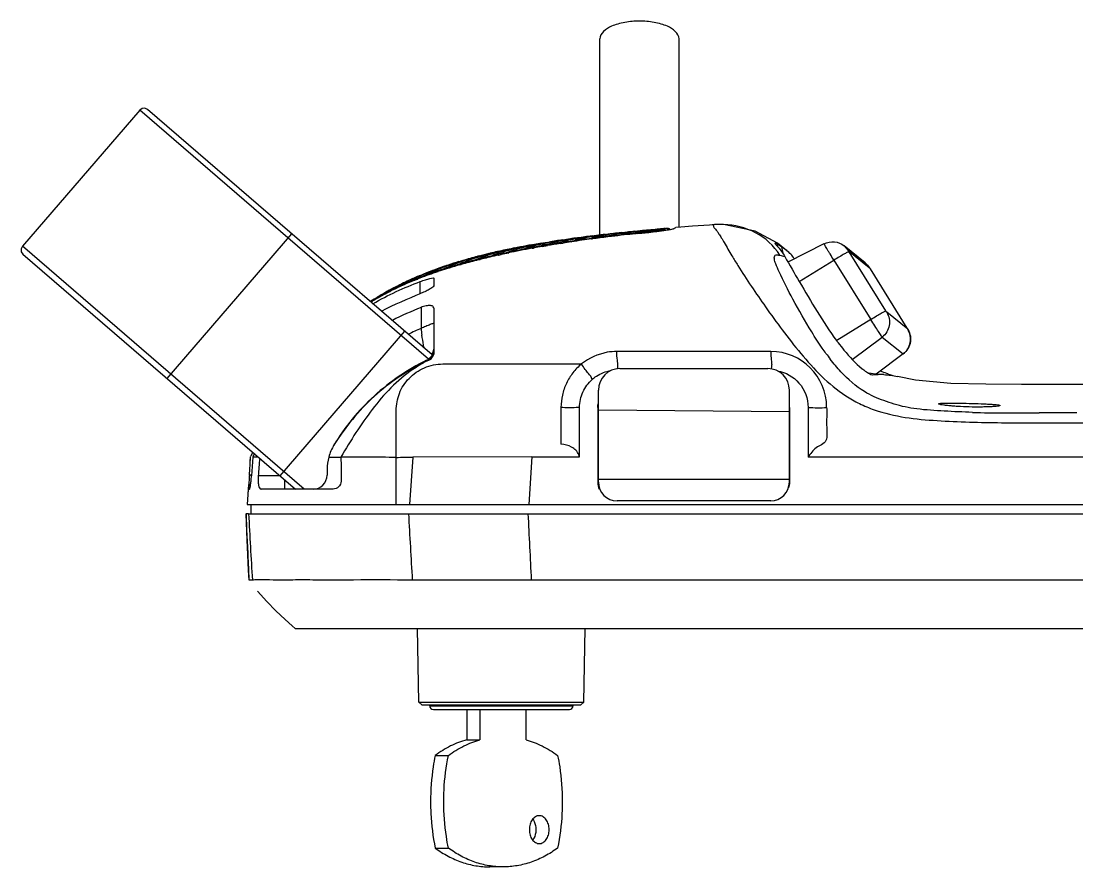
# Model space of a CAD drawing. Header units: millimetres. Extents: x 7426 to 8300, y 123 to 421.
# Drawn here: x 7946.01 to 7974.36, y 205.13 to 227.84 of the extents above; entities that cross this region are included whole.
import ezdxf

# ---------------------------------------------------------------- set-up
doc = ezdxf.new("R2010")
doc.units = ezdxf.units.MM
doc.layers.add('20_ALL_FEATURES', color=7, linetype='Continuous')

msp = doc.modelspace()

# ---------------------------------------------------------------- linework, layer by layer
at = {"layer": '20_ALL_FEATURES', "color": 7, "linetype": 'Continuous'}
for p, q in [((7961.551, 222.086), (7961.551, 227.364)), ((7963.676, 222.293), (7963.676, 227.364)), ((7949.197, 225.447), (7946.047, 221.792)), ((7949.26, 225.49), (7949.197, 225.447)), ((7956.95, 218.765), (7949.197, 225.447)), ((7949.338, 225.497), (7949.26, 225.49)), ((7949.409, 225.463), (7949.338, 225.497)), ((7957.049, 218.878), (7949.409, 225.463)), ((7949.561, 225.331), (7949.561, 225.332)), ((7963.317, 222.266), (7963.313, 222.264)), ((7963.317, 222.266), (7963.313, 222.265)), ((7963.352, 222.273), (7963.346, 222.273)), ((7963.364, 222.272), (7963.369, 222.234)), ((7963.375, 222.271), (7963.364, 222.272)), ((7963.394, 222.267), (7963.404, 222.264)), ((7963.394, 222.267), (7963.404, 222.264)), ((7964.495, 222.363), (7964.038, 222.329)), ((7964.645, 222.374), (7964.495, 222.363)), ((7964.626, 222.373), (7964.495, 222.363)), ((7964.643, 222.374), (7964.626, 222.373)), ((7964.669, 222.374), (7964.626, 222.372)), ((7964.643, 222.374), (7964.626, 222.373)), ((7964.717, 222.377), (7964.643, 222.373)), ((7964.645, 222.373), (7964.643, 222.374)), ((7964.717, 222.377), (7964.669, 222.374)), ((7964.872, 222.377), (7964.717, 222.377)), ((7949.935, 218.243), (7953.281, 222.125)), ((7960.951, 222.02), (7960.882, 222.011)), ((7960.952, 222.02), (7960.884, 222.01)), ((7961.324, 222.047), (7961.343, 222.05)), ((7961.324, 222.047), (7961.343, 222.05)), ((7961.325, 221.989), (7961.35, 221.992)), ((7961.7, 222.106), (7961.728, 222.11)), ((7961.7, 222.106), (7961.714, 222.108)), ((7961.73, 222.095), (7961.702, 222.091)), ((7961.731, 222.094), (7961.703, 222.09)), ((7961.714, 222.108), (7961.728, 222.11)), ((7962.141, 222.104), (7962.056, 222.094)), ((7962.135, 222.159), (7962.114, 222.157)), ((7962.117, 222.137), (7962.136, 222.14)), ((7962.117, 222.136), (7962.136, 222.138)), ((7962.487, 222.194), (7962.433, 222.189)), ((7962.487, 222.194), (7962.433, 222.189)), ((7962.489, 222.141), (7962.438, 222.136)), ((7962.531, 222.147), (7962.489, 222.142)), ((7962.573, 222.151), (7962.531, 222.147)), ((7962.558, 222.135), (7962.675, 222.147)), ((7962.72, 222.166), (7962.573, 222.151)), ((7946.047, 221.792), (7946.014, 221.724)), ((7946.014, 221.724), (7946.019, 221.646)), ((7946.019, 221.646), (7946.063, 221.581)), ((7953.614, 215.271), (7946.047, 221.792)), ((7958.829, 221.656), (7958.804, 221.651)), ((7959.067, 221.696), (7959.072, 221.698)), ((7959.067, 221.696), (7959.072, 221.698)), ((7959.734, 221.739), (7959.77, 221.746)), ((7959.734, 221.739), (7959.77, 221.746)), ((7959.89, 221.785), (7960.082, 221.837)), ((7960.003, 221.852), (7959.992, 221.85)), ((7960.003, 221.852), (7959.992, 221.849)), ((7960.006, 221.787), (7960.143, 221.811)), ((7960.006, 221.788), (7960.143, 221.811)), ((7960.142, 221.898), (7960.181, 221.905)), ((7960.142, 221.898), (7960.181, 221.905)), ((7960.482, 221.866), (7960.566, 221.88)), ((7960.777, 221.912), (7960.79, 221.914)), ((7960.777, 221.912), (7960.79, 221.914)), ((7966.247, 221.872), (7966.246, 221.872)), ((7966.614, 221.633), (7966.323, 221.873)), ((7966.427, 221.776), (7966.463, 221.604)), ((7967.568, 221.862), (7966.594, 221.366)), ((7968.109, 221.804), (7968.219, 221.681)), ((7968.672, 221.349), (7968.109, 221.804)), ((7968.219, 221.681), (7968.782, 221.225)), ((7969.23, 220.056), (7968.24, 221.646)), ((7946.063, 221.581), (7953.384, 215.271)), ((7958.158, 221.413), (7958.313, 221.471)), ((7958.309, 221.532), (7958.297, 221.528)), ((7958.308, 221.532), (7958.297, 221.529)), ((7958.309, 221.532), (7958.297, 221.528)), ((7958.299, 221.524), (7958.311, 221.527)), ((7958.3, 221.521), (7958.311, 221.524)), ((7958.313, 221.471), (7958.327, 221.476)), ((7958.313, 221.471), (7958.328, 221.476)), ((7958.323, 221.436), (7958.333, 221.439)), ((7958.323, 221.435), (7958.333, 221.438)), ((7958.571, 221.595), (7958.602, 221.603)), ((7958.571, 221.596), (7958.602, 221.603)), ((7958.81, 221.629), (7958.83, 221.635)), ((7958.81, 221.628), (7958.83, 221.634)), ((7958.825, 221.555), (7958.902, 221.572)), ((7958.826, 221.554), (7958.902, 221.572)), ((7958.991, 221.611), (7959.024, 221.618)), ((7959.088, 221.612), (7959.094, 221.613)), ((7959.088, 221.611), (7959.094, 221.612)), ((7966.65, 221.603), (7966.62, 221.63)), ((7966.65, 221.603), (7966.621, 221.63)), ((7966.905, 220.844), (7967.835, 221.419)), ((7967.835, 221.419), (7968.825, 219.829)), ((7957.196, 221.109), (7957.203, 221.111)), ((7957.196, 221.109), (7957.204, 221.111)), ((7957.292, 221.16), (7957.492, 221.246)), ((7957.408, 221.262), (7957.435, 221.273)), ((7957.408, 221.263), (7957.435, 221.273)), ((7957.794, 221.293), (7957.83, 221.305)), ((7957.794, 221.294), (7957.83, 221.305)), ((7968.782, 221.225), (7968.672, 221.349)), ((7968.806, 221.188), (7968.806, 221.188)), ((7968.806, 221.188), (7969.796, 219.598)), ((7956.427, 220.835), (7956.636, 220.942)), ((7956.531, 220.925), (7956.609, 220.96)), ((7956.553, 220.928), (7956.534, 220.919)), ((7956.641, 220.974), (7956.576, 220.946)), ((7956.609, 220.96), (7956.616, 220.963)), ((7956.63, 220.901), (7956.658, 220.912)), ((7956.632, 220.898), (7956.66, 220.909)), ((7956.635, 220.942), (7956.652, 220.95)), ((7956.699, 220.996), (7956.636, 220.972)), ((7956.636, 220.942), (7956.653, 220.95)), ((7956.701, 220.998), (7956.706, 221)), ((7956.729, 220.53), (7956.729, 220.847)), ((7957.104, 220.751), (7957.104, 220.929)), ((7955.864, 220.594), (7955.813, 220.565)), ((7955.907, 220.574), (7955.92, 220.581)), ((7955.907, 220.574), (7955.92, 220.58)), ((7955.492, 220.373), (7955.405, 220.316)), ((7955.563, 220.399), (7955.5, 220.361)), ((7956.751, 220.15), (7956.75, 219.587)), ((7957.104, 219.049), (7957.104, 220.109)), ((7969.817, 219.564), (7969.254, 220.02)), ((7968.825, 219.829), (7967.91, 219.262)), ((7952.965, 215.632), (7956.311, 219.514)), ((7969.796, 219.598), (7969.796, 219.598)), ((7968.327, 218.752), (7969.13, 219.356)), ((7969.13, 219.356), (7969.693, 218.9)), ((7966.139, 218.967), (7962.007, 218.967)), ((7969.693, 218.9), (7968.972, 218.358)), ((7969.693, 218.9), (7968.973, 218.358)), ((7969.693, 218.9), (7969.693, 218.9)), ((7962.088, 218.507), (7966.063, 218.507)), ((7968.862, 218.336), (7968.867, 218.335)), ((7961.513, 215.457), (7961.513, 217.932)), ((7966.638, 215.457), (7966.638, 217.932)), ((7960.507, 217.467), (7960.507, 216.48)), ((7961.007, 216.138), (7961.007, 217.467)), ((7961.496, 217.467), (7961.495, 215.467)), ((7961.513, 217.401), (7966.638, 217.357)), ((7966.65, 217.357), (7966.65, 217.467)), ((7967.139, 217.467), (7967.139, 216.167)), ((7966.651, 215.54), (7966.65, 217.357)), ((7974.357, 217.318), (7973.344, 217.318)), ((7954.413, 216.457), (7954.409, 216.453)), ((7952.164, 216.132), (7952.157, 216.025)), ((7952.173, 216.135), (7952.183, 216.157)), ((7952.173, 216.135), (7952.183, 216.157)), ((7952.236, 216.133), (7952.199, 215.625)), ((7956.082, 214.86), (7956.082, 216.124)), ((7956.533, 216.132), (7956.444, 214.86)), ((7959.727, 216.135), (7956.533, 216.132)), ((7959.727, 216.135), (7959.648, 214.86)), ((7967.139, 216.167), (7967.139, 216.134)), ((7967.139, 216.167), (7967.162, 216.165)), ((7952.142, 215.646), (7952.153, 215.813)), ((7954.227, 215.8), (7954.227, 215.646)), ((7952.142, 215.646), (7952.141, 215.628)), ((7952.199, 215.646), (7952.142, 215.646)), ((7952.965, 215.625), (7952.378, 215.625)), ((7953.091, 215.271), (7953.091, 215.523)), ((7961.513, 215.539), (7966.638, 215.54)), ((7966.651, 215.467), (7966.651, 215.54)), ((7952.116, 215.398), (7952.079, 214.86)), ((7952.11, 215.274), (7952.082, 214.86)), ((7952.149, 215.271), (7952.12, 215.271)), ((7954.39, 215.271), (7952.461, 215.271)), ((7952.082, 214.86), (7952.081, 214.86)), ((7952.082, 214.86), (8018.497, 214.86)), ((7952.184, 214.86), (7952.184, 214.61)), ((7966.138, 214.957), (7962.013, 214.957)), ((7952.049, 214.61), (7952.077, 213.902)), ((7952.049, 214.61), (7952.062, 214.263)), ((7952.05, 214.61), (7952.049, 214.61)), ((7952.049, 214.61), (7952.049, 214.61)), ((7952.05, 214.61), (7952.05, 214.61)), ((7952.05, 214.61), (7952.051, 214.61)), ((7952.122, 214.61), (7952.051, 214.61)), ((7952.122, 214.61), (8018.443, 214.61)), ((7952.13, 212.827), (7952.124, 212.83)), ((7952.131, 212.827), (7952.13, 212.827)), ((7952.131, 212.828), (7952.131, 212.827)), ((7985.282, 212.83), (7959.709, 212.83)), ((7953.374, 211.527), (7953.367, 211.534)), ((7953.374, 211.527), (8017.189, 211.527)), ((7956.694, 209.552), (7956.657, 211.527)), ((7961.119, 209.552), (7961.157, 211.527)), ((7956.772, 209.477), (7956.694, 209.552)), ((7956.694, 209.552), (7961.119, 209.552)), ((7956.772, 209.477), (7961.041, 209.477)), ((7956.982, 209.452), (7956.982, 209.477)), ((7960.832, 209.452), (7960.832, 209.477)), ((7961.041, 209.477), (7961.119, 209.552)), ((7956.982, 209.452), (7960.832, 209.452)), ((7957.082, 209.352), (7960.732, 209.352)), ((7957.979, 209.352), (7957.979, 208.542)), ((7958.332, 209.352), (7958.332, 208.542)), ((7959.57, 208.542), (7959.57, 209.352)), ((7957.979, 208.542), (7958.332, 208.542)), ((7957.13, 208.121), (7957.484, 208.121)), ((7957.13, 205.634), (7957.484, 205.634)), ((7958.951, 205.127), (7958.597, 205.127))]:
    msp.add_line(p, q, dxfattribs=at)
for points in [[(7964.038, 222.329), (7963.723, 222.304), (7963.592, 222.293)], [(7966.323, 221.873), (7965.721, 222.202), (7964.872, 222.377)], [(7960.079, 221.837), (7960.074, 221.836), (7960.036, 221.827), (7960.009, 221.82), (7960.001, 221.818)], [(7967.954, 219.198), (7967.945, 219.208), (7967.939, 219.215)], [(7969.178, 218.345), (7969.012, 218.353), (7968.772, 218.381)], [(7975.903, 218.084), (7972.866, 218.083), (7971.914, 218.088), (7970.977, 218.111), (7970.023, 218.195), (7969.539, 218.296)], [(7952.051, 214.61), (7952.068, 214.178), (7952.096, 213.551)], [(7952.077, 213.902), (7952.093, 213.511), (7952.111, 213.097), (7952.124, 212.831)], [(7952.092, 213.632), (7952.116, 213.124), (7952.131, 212.827)], [(7952.363, 212.535), (7952.607, 212.258), (7952.852, 212.003), (7953.098, 211.768)], [(7953.098, 211.768), (7953.288, 211.6), (7953.372, 211.529)]]:
    msp.add_lwpolyline(points, dxfattribs=at)
for centre, radius, start, end in [((7963.969, 210.165), 12.115, 96.0247, 97.2854), ((7964.228, 207.729), 14.565, 95.1888, 96.0313), ((7964.201, 210.946), 11.357, 96.4188, 97.497), ((7964.402, 209.145), 13.17, 95.5054, 96.4121), ((7964.635, 206.742), 15.584, 94.891, 95.5108), ((7961.394, 235.41), 13.324, 277.5399, 278.0824), ((7961.863, 232.123), 10.003, 278.0677, 278.6805), ((7963.356, 222.164), 0.108, 95.7289, 109.4768), ((7963.343, 222.051), 0.222, 76.6924, 81.7535), ((7962.125, 212.523), 9.568, 99.4557, 101.9417), ((7962.18, 210.63), 11.451, 98.1704, 100.0556), ((7962.209, 213.578), 8.53, 101.1683, 102.5133), ((7962.376, 211.046), 11.065, 98.3746, 99.4786), ((7962.346, 212.89), 9.232, 99.8662, 101.1747), ((7962.544, 213.559), 8.591, 101.9234, 103.3072), ((7966.021, 186.406), 35.907, 97.7322, 98.4304), ((7962.548, 209.89), 12.234, 97.8231, 98.3825), ((7962.477, 212.149), 9.984, 99.4673, 99.8779), ((7962.489, 213.814), 8.33, 101.1013, 101.9178), ((7965.869, 187.671), 34.617, 97.9669, 98.4362), ((7962.531, 211.826), 10.311, 99.1851, 99.4679), ((7962.581, 211.512), 10.629, 98.81, 99.1846), ((7962.482, 213.852), 8.291, 100.579, 101.1005), ((7962.799, 213.776), 8.402, 100.116, 103.143), ((7962.779, 210.194), 11.962, 96.905, 98.777), ((7962.69, 212.689), 9.473, 98.1918, 100.5258), ((7966.234, 185.061), 37.252, 97.5715, 97.9663), ((7966.375, 183.673), 38.662, 97.2764, 97.707), ((7962.975, 210.779), 11.403, 97.6454, 98.2403), ((7962.959, 212.913), 9.279, 99.3347, 100.0321), ((7966.668, 181.791), 40.551, 97.2431, 97.5367), ((7963.518, 211.951), 10.302, 101.5166, 102.121), ((7963.093, 212.081), 10.122, 97.9103, 99.3211), ((7963.152, 209.447), 12.748, 96.5384, 97.637), ((7963.092, 214.05), 8.159, 100.1136, 101.5293), ((7967.192, 177.071), 45.315, 97.0593, 97.2442), ((7967.026, 178.98), 43.385, 96.9646, 97.2431), ((7967.08, 178.149), 44.232, 96.8959, 97.087), ((7963.017, 214.45), 7.753, 99.7643, 100.088), ((7963.399, 209.818), 12.405, 95.9501, 97.7423), ((7963.34, 212.494), 9.735, 97.695, 99.519), ((7967.299, 176.747), 45.635, 96.7252, 96.9656), ((7967.268, 176.574), 45.818, 96.5317, 96.8927), ((7967.474, 175.265), 47.127, 96.3214, 96.7252), ((7963.562, 213.137), 9.115, 99.1254, 99.8363), ((7963.629, 210.417), 11.832, 96.5444, 97.7355), ((7963.687, 212.335), 9.927, 97.6727, 98.9912), ((7967.402, 175.315), 47.083, 96.0519, 96.416), ((7963.782, 209.092), 13.166, 95.8799, 96.5467), ((7964.089, 212.012), 10.287, 98.8022, 100.0996), ((7967.678, 173.419), 48.984, 96.1523, 96.3207), ((7963.814, 211.409), 10.862, 97.3055, 97.685), ((7967.09, 178.913), 43.458, 95.9853, 96.1578), ((7963.957, 212.777), 9.51, 97.4775, 98.7205), ((7964.015, 214.577), 7.716, 99.3261, 101.0952), ((7960.456, 243.756), 21.722, 275.8648, 276.1503), ((7961.19, 236.783), 14.712, 276.2161, 276.6477), ((7960.852, 239.778), 17.725, 276.612, 277.0064), ((7961.284, 236.241), 14.162, 277.0166, 277.5386), ((7961.115, 211.3), 10.606, 102.589, 103.7095), ((7961.046, 212.608), 9.311, 103.7879, 104.9889), ((7961.126, 212.294), 9.636, 103.5818, 103.8056), ((7960.95, 213.997), 7.926, 104.4304, 105.5098), ((7960.942, 213.058), 8.85, 102.2388, 103.5885), ((7961.066, 214.563), 7.385, 106.032, 106.8409), ((7960.968, 213.911), 8.014, 103.724, 104.4037), ((7963.728, 199.495), 22.617, 101.6339, 102.0038), ((7961.148, 214.277), 7.683, 105.2566, 106.0316), ((7961.408, 210.886), 11.071, 101.1228, 102.2105), ((7961.42, 212.054), 9.925, 101.6103, 103.6803), ((7961.307, 214.79), 7.198, 106.2997, 107.9466), ((7964.303, 196.782), 25.372, 100.3733, 101.8464), ((7961.443, 213.176), 8.822, 104.3653, 105.2274), ((7964.004, 198.147), 23.992, 100.9235, 101.6302), ((7961.101, 214.551), 7.406, 103.5778, 104.4405), ((7961.309, 214.747), 7.241, 104.9214, 106.2175), ((7961.54, 211.406), 10.584, 99.9213, 101.5414), ((7961.561, 213.812), 8.209, 103.2613, 104.9411), ((7964.447, 195.826), 26.357, 99.955, 100.9127), ((7961.725, 214.279), 7.767, 104.8845, 106.9838), ((7961.712, 211.857), 10.168, 99.7474, 101.9963), ((7961.671, 213.338), 8.695, 101.7109, 103.252), ((7961.847, 213.821), 8.24, 103.009, 104.8856), ((7965.001, 193.023), 29.195, 99.852, 100.3227), ((7965.217, 191.512), 30.738, 99.1614, 99.9802), ((7961.872, 212.365), 9.689, 100.2844, 101.709), ((7961.922, 213.502), 8.567, 102.4437, 102.9403), ((7961.958, 213.34), 8.734, 101.9754, 102.4435), ((7965.456, 190.364), 31.892, 98.9734, 99.5901), ((7962.727, 212.791), 9.38, 103.3166, 104.8482), ((7965.392, 190.263), 32, 98.8526, 99.1129), ((7965.67, 188.466), 33.818, 98.3543, 98.8505), ((7965.68, 188.948), 33.326, 98.4607, 98.8276), ((7960.288, 213.028), 8.725, 106.7988, 108.7829), ((7960.08, 214.269), 7.472, 108.0133, 110.3388), ((7962.101, 206.32), 15.601, 104.6432, 106.2927), ((7960.213, 213.868), 7.895, 107.6194, 108.0273), ((7960.387, 214.093), 7.718, 106.7262, 109.781), ((7960.792, 213.821), 8.079, 110.5898, 111.8113), ((7960.533, 212.829), 8.982, 104.973, 107.5632), ((7962.315, 205.488), 16.44, 104.3597, 105.8312), ((7960.405, 214.837), 6.991, 108.5658, 110.5468), ((7962.775, 203.695), 18.31, 103.2085, 104.6045), ((7960.588, 213.446), 8.396, 106.4189, 106.7689), ((7960.584, 214.301), 7.556, 106.7362, 108.5561), ((7960.892, 211.525), 10.335, 104.5455, 105.0284), ((7960.554, 213.565), 8.272, 105.8128, 106.4202), ((7962.697, 204.016), 17.961, 104.0974, 104.3762), ((7960.62, 213.319), 8.526, 103.9054, 105.7121), ((7960.454, 215.522), 6.322, 108.374, 109.6543), ((7962.839, 203.452), 18.542, 103.8659, 104.0637), ((7963.009, 202.761), 19.253, 103.2521, 103.8637), ((7960.666, 214.034), 7.835, 105.0016, 106.7473), ((7960.821, 214.42), 7.484, 105.9364, 108.3813), ((7963.231, 201.794), 20.266, 102.4046, 103.2381), ((7963.269, 201.656), 20.389, 102.5869, 103.2512), ((7961.051, 213.621), 8.315, 105.6331, 105.9483), ((7960.951, 214.935), 6.995, 106.8281, 107.5919), ((7963.511, 200.535), 21.556, 102.1041, 102.4102), ((7963.582, 200.25), 21.83, 102.1301, 102.3794), ((7963.72, 199.606), 22.488, 101.8879, 102.1301), ((7985.728, 234.105), 24.159, 211.3592, 212.0714), ((8004.186, 242.784), 43.258, 209.4499, 210.4754), ((7959.808, 213.908), 7.738, 109.8486, 113.6764), ((7959.651, 214.769), 6.87, 111.0473, 115.3766), ((7960.756, 210.506), 11.184, 108.5568, 111.1425), ((7959.592, 215.478), 6.168, 112.8858, 116.2931), ((7960.867, 210.296), 11.438, 108.2162, 110.5122), ((7960.105, 213.104), 8.595, 108.4987, 109.8953), ((7959.969, 213.964), 7.736, 109.3353, 111.103), ((7959.835, 214.912), 6.784, 111.5823, 112.9147), ((7961.34, 208.792), 12.995, 107.4906, 108.5626), ((7961.523, 208.261), 13.575, 106.2481, 108.1602), ((7959.952, 214.617), 7.102, 110.9364, 111.5875), ((7959.987, 214.526), 7.2, 110.3533, 110.9374), ((7960.089, 213.624), 8.096, 108.8071, 109.1376), ((7961.528, 208.2), 13.616, 107.1896, 107.4963), ((7960.053, 215.029), 6.724, 110.2397, 112.3955), ((7961.767, 207.419), 14.433, 105.9823, 107.1805), ((7960.137, 214.805), 6.963, 109.8237, 110.2473), ((7959.247, 215.142), 6.382, 117.1713, 120.6272), ((7959.717, 213.19), 8.322, 113.2801, 116.5603), ((7959.404, 214.463), 7.072, 113.969, 117.5381), ((7959.834, 212.829), 8.684, 113.0688, 114.3607), ((7959.343, 214.847), 6.694, 115.835, 117.1379), ((7962.019, 208.912), 13.2, 115.359, 115.7268), ((7959.342, 214.957), 6.591, 115.569, 117.1766), ((7959.436, 214.654), 6.907, 114.5575, 115.835), ((7960.156, 212.167), 9.436, 110.4499, 113.2773), ((7960.015, 212.408), 9.143, 112.4925, 113.0745), ((7959.596, 214.422), 7.183, 115.2374, 115.5523), ((7954.859, 224.942), 4.36, 292.0859, 292.6135), ((7960.099, 212.206), 9.362, 112.2648, 112.4939), ((7955.411, 223.618), 2.926, 292.6114, 293.2205), ((7960.178, 212.011), 9.572, 111.7563, 112.2638), ((7959.391, 214.862), 6.697, 114.0092, 115.0669), ((7959.531, 214.447), 7.135, 113.3063, 114.5575), ((7958.65, 216.303), 5.084, 113.4611, 113.5752), ((7958.321, 217.06), 4.259, 113.3034, 113.4622), ((7957.891, 218.063), 3.168, 112.9106, 113.2241), ((7959.39, 215.336), 6.246, 115.4413, 116.0029), ((7957.518, 218.945), 2.21, 112.3966, 112.9239), ((7960.322, 211.649), 9.962, 111.1882, 111.5791), ((7959.558, 214.493), 7.102, 113.7279, 114.0291), ((7959.066, 214.815), 6.606, 120.1227, 121.5876), ((7959.223, 214.106), 7.268, 117.3644, 119.0486), ((7959.316, 214.027), 7.394, 116.6826, 119.2459), ((7959.142, 214.685), 6.758, 119.0218, 120.1235), ((7959.219, 214.83), 6.661, 119.8206, 120.9524), ((7959.223, 214.538), 6.925, 117.8543, 119.0211), ((7959.288, 213.983), 7.408, 117.1529, 117.369), ((7959.221, 214.82), 6.671, 117.5595, 119.7893), ((7959.508, 213.542), 7.9, 114.3418, 117.0181), ((7958.724, 215.137), 6.152, 122.5839, 122.8184), ((7959.16, 214.667), 6.782, 122.7331, 123.7493), ((7958.97, 214.61), 6.717, 121.1073, 122.1104), ((7959.015, 214.471), 6.849, 120.8302, 121.7074), ((7958.972, 214.744), 6.617, 121.4304, 121.7263), ((7959.214, 214.584), 6.88, 122.4563, 122.7353), ((7959.064, 214.389), 6.944, 120.2475, 120.8309), ((7959.008, 214.91), 6.495, 121.5896, 122.4714), ((7959.156, 214.316), 7.063, 119.2563, 120.5694), ((7959.1, 214.327), 7.016, 119.7487, 120.2476), ((7959.141, 214.255), 7.098, 119.0526, 119.7483), ((7960.605, 210.573), 10.323, 111.9219, 116.6173), ((7960.577, 210.869), 9.522, 113.6988, 115.9372), ((7961.543, 220.151), 4.827, 186.7108, 188.8662), ((7973.724, 223.538), 7.222, 216.3118, 216.6137), ((7973.564, 223.419), 7.023, 216.6144, 216.7788), ((7973.464, 223.344), 6.898, 216.7788, 216.9226), ((7966.139, 217.467), 1.5, 0.0055, 89.9949), ((7972.765, 222.626), 6.342, 215.79, 217.5495), ((7958.998, 214.93), 4.325, 119.0178, 124.8432), ((7956.724, 219.073), 0.382, 296.4744, 306.2603), ((7962.088, 217.932), 0.575, 90, 180), ((7966.063, 217.932), 0.575, 0, 90), ((7969.687, 219.881), 1.758, 231.4727, 234.8669), ((7969.103, 215.828), 2.518, 88.3238, 95.3837), ((7970.234, 221.012), 2.814, 250.6653, 253.1952), ((7972.716, 256.474), 39.159, 268.2987, 269.5528), ((7973.24, 398.34), 181.022, 269.73768, 270.0332), ((7964.913, 210.804), 13.81, 156.707, 157.1928), ((7955.484, 215.798), 1.257, 148.4005, 164.626), ((7964.382, 210.842), 13.248, 156.0274, 156.4606), ((7955.483, 215.8), 1.255, 164.6842, 179.9674), ((7960.808, 216.952), 0.779, 283.1504, 284.7456), ((7974.189, 214.061), 22.104, 176.2648, 176.5793), ((8001.558, 212.251), 49.533, 176.0909, 176.2382), ((7953.852, 215.646), 0.375, 270.1643, 0), ((7961.997, 215.467), 0.502, 179.9716, 181.5197), ((7962.013, 215.457), 0.5, 180, 270), ((7966.138, 215.457), 0.5, 270, 359.9969), ((7966.135, 215.468), 0.516, 341.7869, 358.6178), ((7966.142, 215.467), 0.508, 358.6459, 0.0289), ((8106.895, 222.599), 154.98, 182.955, 183.61459), ((8107.034, 220.557), 155.096, 182.58886, 182.8567), ((7957.082, 209.452), 0.1, 180, 270), ((7960.732, 209.452), 0.1, 270, 0)]:
    msp.add_arc(centre, radius, start, end, dxfattribs=at)
for points, knots in [([(7963.676, 227.364), (7963.676, 227.516), (7963.446, 227.679), (7963.193, 227.765), (7962.94, 227.824), (7962.614, 227.849), (7962.287, 227.824), (7962.035, 227.765), (7961.781, 227.679), (7961.551, 227.516), (7961.551, 227.364)], [0, 0, 0, 0, 0.186685, 0.260295, 0.339994, 0.5, 0.660006, 0.739705, 0.813315, 1, 1, 1, 1]), ([(7962.765, 222.192), (7962.814, 222.2), (7962.997, 222.228), (7963.181, 222.253), (7963.317, 222.264)], [0, 0, 0, 0, 0.266407, 1, 1, 1, 1]), ([(7962.97, 222.195), (7962.985, 222.197), (7963.036, 222.203), (7963.088, 222.21), (7963.126, 222.216)], [0, 0, 0, 0, 0.273936, 1, 1, 1, 1]), ([(7963.126, 222.216), (7963.164, 222.221), (7963.217, 222.23), (7963.271, 222.24), (7963.285, 222.246)], [0, 0, 0, 0, 0.719763, 1, 1, 1, 1]), ([(7963.299, 222.254), (7963.298, 222.253), (7963.294, 222.25), (7963.289, 222.248), (7963.287, 222.246)], [0, 0, 0, 0, 0.3967, 1, 1, 1, 1]), ([(7963.364, 222.272), (7963.362, 222.272), (7963.358, 222.273), (7963.354, 222.273), (7963.352, 222.273)], [0, 0, 0, 0, 0.502217, 1, 1, 1, 1]), ([(7963.373, 222.234), (7963.38, 222.235), (7963.405, 222.239), (7963.431, 222.243), (7963.449, 222.247)], [0, 0, 0, 0, 0.274728, 1, 1, 1, 1]), ([(7963.449, 222.247), (7963.471, 222.25), (7963.5, 222.255), (7963.536, 222.266), (7963.547, 222.276), (7963.552, 222.279)], [0, 0, 0, 0, 0.606748, 0.826926, 1, 1, 1, 1]), ([(7964.593, 222.365), (7964.591, 222.364), (7964.59, 222.362), (7964.591, 222.359), (7964.592, 222.357)], [0, 0, 0, 0, 0.469882, 1, 1, 1, 1]), ([(7964.592, 222.357), (7964.593, 222.355), (7964.602, 222.345), (7964.606, 222.33), (7964.606, 222.319)], [0, 0, 0, 0, 0.190415, 1, 1, 1, 1]), ([(7964.626, 222.373), (7964.622, 222.372), (7964.611, 222.371), (7964.598, 222.37), (7964.593, 222.365)], [0, 0, 0, 0, 0.361956, 1, 1, 1, 1]), ([(7964.606, 222.319), (7964.608, 222.308), (7964.628, 222.285), (7964.658, 222.246), (7964.701, 222.19), (7964.754, 222.114), (7964.818, 222.013), (7964.93, 221.815), (7965.025, 221.651), (7965.097, 221.533)], [0, 0, 0, 0, 0.036249, 0.090835, 0.16485, 0.263022, 0.389762, 0.550923, 1, 1, 1, 1]), ([(7966.379, 221.555), (7966.231, 221.809), (7965.76, 222.223), (7965.167, 222.366), (7964.872, 222.377)], [0, 0, 0, 0, 0.498632, 1, 1, 1, 1]), ([(7962.969, 222.195), (7962.95, 222.192), (7962.867, 222.182), (7962.784, 222.173), (7962.72, 222.166)], [0, 0, 0, 0, 0.229934, 1, 1, 1, 1]), ([(7959.598, 221.803), (7959.578, 221.798), (7959.499, 221.781), (7959.421, 221.764), (7959.363, 221.75)], [0, 0, 0, 0, 0.259686, 1, 1, 1, 1]), ([(7966.246, 221.872), (7966.247, 221.868), (7966.258, 221.859), (7966.276, 221.838), (7966.306, 221.806), (7966.359, 221.745), (7966.435, 221.65), (7966.491, 221.564), (7966.518, 221.516)], [0, 0, 0, 0, 0.026151, 0.090377, 0.188609, 0.315223, 0.632541, 1, 1, 1, 1]), ([(7967.835, 221.419), (7967.8, 221.475), (7967.749, 221.557), (7967.685, 221.661), (7967.645, 221.728), (7967.614, 221.781), (7967.586, 221.823), (7967.58, 221.844), (7967.565, 221.86), (7967.568, 221.862)], [0, 0, 0, 0, 0.385909, 0.558842, 0.709671, 0.833065, 0.924698, 0.980888, 1, 1, 1, 1]), ([(7967.568, 221.862), (7967.652, 221.904), (7967.85, 221.942), (7968.036, 221.864), (7968.109, 221.804)], [0, 0, 0, 0, 0.50002, 1, 1, 1, 1]), ([(7968.24, 221.646), (7968.237, 221.648), (7968.223, 221.641), (7968.2, 221.633), (7968.162, 221.611), (7968.09, 221.572), (7967.978, 221.507), (7967.885, 221.45), (7967.835, 221.419)], [0, 0, 0, 0, 0.023017, 0.081045, 0.173079, 0.295854, 0.616636, 1, 1, 1, 1]), ([(7968.24, 221.646), (7968.237, 221.651), (7968.233, 221.658), (7968.213, 221.686), (7968.219, 221.681)], [0, 0, 0, 0, 0.395638, 1, 1, 1, 1]), ([(7966.362, 221.108), (7966.33, 221.179), (7966.282, 221.297), (7966.23, 221.433), (7966.232, 221.534), (7966.26, 221.55)], [0, 0, 0, 0, 0.498838, 0.789135, 1, 1, 1, 1]), ([(7966.775, 221.458), (7966.767, 221.471), (7966.729, 221.523), (7966.685, 221.57), (7966.65, 221.603)], [0, 0, 0, 0, 0.238953, 1, 1, 1, 1]), ([(7965.255, 221.277), (7965.492, 220.9), (7965.883, 220.317), (7966.451, 219.534), (7966.941, 218.905), (7967.487, 218.29), (7968.027, 217.843), (7968.517, 217.558), (7969.047, 217.341), (7969.749, 217.176), (7970.609, 217.108), (7971.757, 217.056), (7973.196, 217.047), (7974.921, 217.058), (7976.071, 217.06), (7976.646, 217.059)], [0, 0, 0, 0, 0.1014, 0.159539, 0.220267, 0.28272, 0.346468, 0.378768, 0.41125, 0.47646, 0.541873, 0.607313, 0.738206, 0.869103, 1, 1, 1, 1]), ([(7967.239, 219.491), (7967.061, 219.778), (7966.76, 220.314), (7966.476, 220.858), (7966.362, 221.108)], [0, 0, 0, 0, 0.551842, 1, 1, 1, 1]), ([(7968.672, 221.349), (7968.687, 221.337), (7968.739, 221.29), (7968.778, 221.232), (7968.806, 221.188)], [0, 0, 0, 0, 0.259978, 1, 1, 1, 1]), ([(7968.782, 221.225), (7968.785, 221.222), (7968.792, 221.208), (7968.8, 221.197), (7968.806, 221.188)], [0, 0, 0, 0, 0.309434, 1, 1, 1, 1]), ([(7956.29, 220.803), (7956.259, 220.789), (7956.13, 220.726), (7956.003, 220.661), (7955.906, 220.609)], [0, 0, 0, 0, 0.237762, 1, 1, 1, 1]), ([(7956.666, 220.979), (7956.659, 220.975), (7956.627, 220.957), (7956.592, 220.941), (7956.564, 220.93)], [0, 0, 0, 0, 0.201384, 1, 1, 1, 1]), ([(7956.729, 220.847), (7956.775, 220.864), (7956.859, 220.895), (7956.982, 220.927), (7957.046, 220.944), (7957.104, 220.939), (7957.104, 220.929)], [0, 0, 0, 0, 0.376537, 0.701011, 0.918333, 1, 1, 1, 1]), ([(7957.104, 220.751), (7957.106, 220.734), (7957.061, 220.694), (7956.992, 220.643), (7956.879, 220.584), (7956.796, 220.547), (7956.751, 220.53)], [0, 0, 0, 0, 0.123995, 0.350279, 0.65489, 1, 1, 1, 1]), ([(7957.104, 220.109), (7957.105, 220.13), (7957.082, 220.181), (7956.99, 220.206), (7956.877, 220.193), (7956.794, 220.168), (7956.751, 220.15)], [0, 0, 0, 0, 0.158221, 0.359199, 0.65271, 1, 1, 1, 1]), ([(7968.825, 219.829), (7968.876, 219.86), (7968.969, 219.917), (7969.08, 219.982), (7969.152, 220.021), (7969.191, 220.043), (7969.213, 220.051), (7969.227, 220.059), (7969.23, 220.056)], [0, 0, 0, 0, 0.383364, 0.704145, 0.826921, 0.918955, 0.976983, 1, 1, 1, 1]), ([(7969.254, 220.02), (7969.318, 219.917), (7969.37, 219.655), (7969.226, 219.428), (7969.13, 219.356)], [0, 0, 0, 0, 0.499855, 1, 1, 1, 1]), ([(7969.254, 220.02), (7969.25, 220.023), (7969.244, 220.036), (7969.236, 220.048), (7969.23, 220.056)], [0, 0, 0, 0, 0.309434, 1, 1, 1, 1]), ([(7957.104, 219.726), (7957.105, 219.728), (7957.085, 219.721), (7957.074, 219.718), (7957.035, 219.704), (7956.973, 219.68), (7956.874, 219.64), (7956.793, 219.606), (7956.75, 219.587)], [0, 0, 0, 0, 0.018715, 0.080399, 0.176577, 0.303473, 0.62854, 1, 1, 1, 1]), ([(7969.13, 219.356), (7969.117, 219.366), (7969.09, 219.42), (7969.021, 219.515), (7968.932, 219.661), (7968.862, 219.77), (7968.825, 219.829)], [0, 0, 0, 0, 0.08883, 0.309901, 0.629875, 1, 1, 1, 1]), ([(7956.836, 219.06), (7956.831, 219.087), (7956.808, 219.202), (7956.787, 219.317), (7956.774, 219.407)], [0, 0, 0, 0, 0.231162, 1, 1, 1, 1]), ([(7967.621, 218.917), (7967.587, 218.965), (7967.454, 219.152), (7967.329, 219.345), (7967.239, 219.491)], [0, 0, 0, 0, 0.255233, 1, 1, 1, 1]), ([(7969.796, 219.598), (7969.83, 219.545), (7969.89, 219.429), (7969.906, 219.166), (7969.796, 218.977), (7969.693, 218.9)], [0, 0, 0, 0, 0.244796, 0.499708, 1, 1, 1, 1]), ([(7969.796, 219.598), (7969.799, 219.594), (7969.803, 219.586), (7969.823, 219.559), (7969.817, 219.564)], [0, 0, 0, 0, 0.395809, 1, 1, 1, 1]), ([(7967.95, 219.201), (7968, 219.134), (7968.194, 218.885), (7968.41, 218.65), (7968.592, 218.505)], [0, 0, 0, 0, 0.264198, 1, 1, 1, 1]), ([(7956.905, 218.714), (7956.968, 218.748), (7957.07, 218.849), (7957.104, 218.986), (7957.104, 219.049)], [0, 0, 0, 0, 0.528419, 1, 1, 1, 1]), ([(7957.049, 218.878), (7957.052, 218.876), (7957.037, 218.863), (7957.03, 218.841), (7956.994, 218.803), (7956.967, 218.778), (7956.95, 218.765)], [0, 0, 0, 0, 0.058362, 0.248923, 0.574739, 1, 1, 1, 1]), ([(7956.997, 218.756), (7957.014, 218.767), (7957.07, 218.816), (7957.102, 218.891), (7957.104, 218.945)], [0, 0, 0, 0, 0.271169, 1, 1, 1, 1]), ([(7962.007, 218.967), (7961.921, 218.968), (7961.583, 218.937), (7961.256, 218.792), (7961.061, 218.632)], [0, 0, 0, 0, 0.255043, 1, 1, 1, 1]), ([(7962.035, 218.583), (7962.038, 218.633), (7962.015, 218.761), (7962.007, 218.889), (7962.007, 218.967)], [0, 0, 0, 0, 0.388612, 1, 1, 1, 1]), ([(7966.139, 218.967), (7966.139, 218.911), (7966.142, 218.815), (7966.158, 218.689), (7966.167, 218.586), (7966.156, 218.523), (7966.147, 218.492)], [0, 0, 0, 0, 0.352916, 0.601558, 0.797602, 1, 1, 1, 1]), ([(7956.894, 218.732), (7956.389, 218.48), (7955.437, 217.833), (7954.705, 216.942), (7954.409, 216.453)], [0, 0, 0, 0, 0.496817, 1, 1, 1, 1]), ([(7956.896, 218.71), (7956.388, 218.462), (7955.44, 217.819), (7954.709, 216.937), (7954.413, 216.457)], [0, 0, 0, 0, 0.500641, 1, 1, 1, 1]), ([(7956.082, 217.382), (7956.086, 217.538), (7956.14, 217.858), (7956.41, 218.273), (7956.757, 218.513), (7957.079, 218.615), (7957.248, 218.63), (7957.332, 218.632)], [0, 0, 0, 0, 0.240025, 0.486006, 0.740901, 0.870635, 1, 1, 1, 1]), ([(7961.061, 218.632), (7960.972, 218.565), (7960.82, 218.399), (7960.639, 218.118), (7960.533, 217.799), (7960.511, 217.578), (7960.507, 217.467)], [0, 0, 0, 0, 0.251416, 0.501105, 0.750002, 1, 1, 1, 1]), ([(7961.344, 218.216), (7961.329, 218.278), (7961.257, 218.366), (7961.147, 218.49), (7961.09, 218.579), (7961.061, 218.632)], [0, 0, 0, 0, 0.378036, 0.643449, 1, 1, 1, 1]), ([(7956.527, 218.48), (7956.104, 218.199), (7955.575, 217.624), (7954.995, 216.791), (7954.727, 216.355), (7954.6, 216.133)], [0, 0, 0, 0, 0.498364, 0.748542, 1, 1, 1, 1]), ([(7961.344, 218.216), (7961.38, 218.248), (7961.529, 218.362), (7961.71, 218.433), (7961.848, 218.455)], [0, 0, 0, 0, 0.256482, 1, 1, 1, 1]), ([(7966.323, 218.45), (7966.54, 218.41), (7966.969, 218.168), (7967.139, 217.7), (7967.139, 217.467)], [0, 0, 0, 0, 0.487324, 1, 1, 1, 1]), ([(7968.911, 217.753), (7968.823, 217.793), (7968.495, 217.969), (7968.212, 218.219), (7968.024, 218.421)], [0, 0, 0, 0, 0.257629, 1, 1, 1, 1]), ([(7968.676, 218.443), (7968.715, 218.415), (7968.776, 218.378), (7968.84, 218.342), (7968.862, 218.336)], [0, 0, 0, 0, 0.672097, 1, 1, 1, 1]), ([(7969.303, 218.357), (7969.286, 218.362), (7969.216, 218.388), (7969.146, 218.417), (7969.094, 218.441)], [0, 0, 0, 0, 0.23165, 1, 1, 1, 1]), ([(7961.007, 217.467), (7961.007, 217.607), (7961.067, 217.891), (7961.239, 218.123), (7961.344, 218.216)], [0, 0, 0, 0, 0.499895, 1, 1, 1, 1]), ([(7970.059, 217.425), (7969.954, 217.438), (7969.749, 217.47), (7969.455, 217.551), (7969.177, 217.646), (7968.997, 217.714), (7968.911, 217.753)], [0, 0, 0, 0, 0.264827, 0.517637, 0.762638, 1, 1, 1, 1]), ([(7961.007, 217.467), (7960.976, 217.464), (7960.81, 217.451), (7960.641, 217.449), (7960.507, 217.467)], [0, 0, 0, 0, 0.18674, 1, 1, 1, 1]), ([(7967.139, 217.467), (7967.226, 217.464), (7967.392, 217.448), (7967.56, 217.456), (7967.639, 217.467)], [0, 0, 0, 0, 0.520698, 1, 1, 1, 1]), ([(7967.639, 217.467), (7967.641, 217.397), (7967.645, 217.255), (7967.632, 217.043), (7967.647, 216.83), (7967.65, 216.686), (7967.636, 216.616)], [0, 0, 0, 0, 0.248659, 0.498455, 0.74881, 1, 1, 1, 1]), ([(7971.554, 217.332), (7971.301, 217.34), (7970.803, 217.363), (7970.304, 217.395), (7970.059, 217.425)], [0, 0, 0, 0, 0.505745, 1, 1, 1, 1]), ([(7970.643, 217.561), (7970.643, 217.567), (7970.673, 217.572), (7970.712, 217.577), (7970.792, 217.58), (7970.891, 217.581), (7971.015, 217.581), (7971.209, 217.579), (7971.362, 217.576), (7971.467, 217.574)], [0, 0, 0, 0, 0.021522, 0.078666, 0.170853, 0.294875, 0.445903, 0.618308, 1, 1, 1, 1]), ([(7971.467, 217.478), (7971.362, 217.48), (7971.209, 217.486), (7971.015, 217.5), (7970.891, 217.512), (7970.791, 217.524), (7970.712, 217.536), (7970.672, 217.547), (7970.643, 217.555), (7970.643, 217.561)], [0, 0, 0, 0, 0.380006, 0.551735, 0.702356, 0.826377, 0.919101, 0.977269, 1, 1, 1, 1]), ([(7971.467, 217.574), (7971.573, 217.572), (7971.726, 217.567), (7971.92, 217.559), (7972.044, 217.553), (7972.144, 217.545), (7972.223, 217.537), (7972.262, 217.529), (7972.292, 217.523), (7972.292, 217.517)], [0, 0, 0, 0, 0.380938, 0.553023, 0.703835, 0.82781, 0.92019, 0.977807, 1, 1, 1, 1]), ([(7972.292, 217.517), (7972.292, 217.51), (7972.262, 217.504), (7972.223, 217.496), (7972.144, 217.489), (7972.044, 217.483), (7971.92, 217.478), (7971.726, 217.474), (7971.573, 217.475), (7971.467, 217.478)], [0, 0, 0, 0, 0.022146, 0.079707, 0.172035, 0.295966, 0.446794, 0.61894, 1, 1, 1, 1]), ([(7956.082, 216.124), (7956.082, 216.231), (7956.082, 216.65), (7956.084, 217.069), (7956.082, 217.382)], [0, 0, 0, 0, 0.253639, 1, 1, 1, 1]), ([(7967.636, 216.616), (7967.621, 216.564), (7967.544, 216.471), (7967.335, 216.393), (7967.227, 216.254), (7967.162, 216.165)], [0, 0, 0, 0, 0.246792, 0.500091, 1, 1, 1, 1]), ([(7960.986, 216.193), (7960.966, 216.237), (7960.914, 216.321), (7960.752, 216.437), (7960.604, 216.468), (7960.507, 216.48)], [0, 0, 0, 0, 0.247625, 0.497333, 1, 1, 1, 1]), ([(7952.382, 216.134), (7952.351, 216.133), (7952.303, 216.122), (7952.254, 216.135), (7952.236, 216.133)], [0, 0, 0, 0, 0.632457, 1, 1, 1, 1]), ([(7956.082, 216.124), (7955.831, 216.123), (7955.337, 216.135), (7954.843, 216.133), (7954.6, 216.133)], [0, 0, 0, 0, 0.507768, 1, 1, 1, 1]), ([(7956.082, 216.124), (7956.157, 216.124), (7956.307, 216.128), (7956.458, 216.129), (7956.533, 216.132)], [0, 0, 0, 0, 0.499683, 1, 1, 1, 1]), ([(7952.149, 215.271), (7952.151, 215.271), (7952.154, 215.284), (7952.158, 215.301), (7952.165, 215.335), (7952.176, 215.397), (7952.187, 215.496), (7952.196, 215.579), (7952.199, 215.625)], [0, 0, 0, 0, 0.021896, 0.079664, 0.172846, 0.297288, 0.620074, 1, 1, 1, 1]), ([(7952.378, 215.625), (7952.374, 215.579), (7952.375, 215.491), (7952.381, 215.377), (7952.42, 215.271), (7952.461, 215.271)], [0, 0, 0, 0, 0.364554, 0.672438, 1, 1, 1, 1]), ([(7954.602, 215.483), (7954.601, 215.428), (7954.556, 215.314), (7954.443, 215.272), (7954.39, 215.271)], [0, 0, 0, 0, 0.512345, 1, 1, 1, 1]), ([(7952.124, 215.38), (7952.123, 215.365), (7952.123, 215.339), (7952.118, 215.302), (7952.122, 215.286), (7952.117, 215.271), (7952.12, 215.271)], [0, 0, 0, 0, 0.424396, 0.740194, 0.934195, 1, 1, 1, 1]), ([(7952.224, 212.828), (7952.197, 212.826), (7952.178, 212.829), (7952.13, 212.832), (7952.131, 212.828)], [0, 0, 0, 0, 0.860694, 1, 1, 1, 1]), ([(7956.514, 212.83), (7955.987, 212.832), (7955.211, 212.832), (7954.211, 212.829), (7953.557, 212.833), (7953.024, 212.829), (7952.636, 212.832), (7952.386, 212.831), (7952.265, 212.832), (7952.224, 212.828)], [0, 0, 0, 0, 0.368461, 0.542906, 0.699102, 0.825489, 0.915625, 0.971029, 1, 1, 1, 1]), ([(7959.709, 212.83), (7959.177, 212.829), (7958.111, 212.833), (7957.046, 212.827), (7956.514, 212.83)], [0, 0, 0, 0, 0.500089, 1, 1, 1, 1]), ([(7957.979, 208.542), (7957.829, 208.5), (7957.532, 208.384), (7957.261, 208.216), (7957.13, 208.121)], [0, 0, 0, 0, 0.490086, 1, 1, 1, 1]), ([(7957.484, 208.121), (7957.614, 208.216), (7957.885, 208.384), (7958.183, 208.5), (7958.332, 208.542)], [0, 0, 0, 0, 0.509914, 1, 1, 1, 1]), ([(7959.57, 208.542), (7959.719, 208.5), (7960.017, 208.384), (7960.288, 208.216), (7960.418, 208.121)], [0, 0, 0, 0, 0.490086, 1, 1, 1, 1]), ([(7957.13, 208.121), (7957.11, 208.019), (7957.037, 207.609), (7957.006, 207.191), (7957.006, 206.877)], [0, 0, 0, 0, 0.248021, 1, 1, 1, 1]), ([(7957.36, 206.877), (7957.36, 206.982), (7957.37, 207.399), (7957.422, 207.815), (7957.484, 208.121)], [0, 0, 0, 0, 0.251674, 1, 1, 1, 1]), ([(7960.418, 208.121), (7960.439, 208.019), (7960.511, 207.609), (7960.542, 207.191), (7960.542, 206.877)], [0, 0, 0, 0, 0.248021, 1, 1, 1, 1]), ([(7957.006, 206.877), (7957.006, 206.773), (7957.017, 206.356), (7957.068, 205.94), (7957.13, 205.634)], [0, 0, 0, 0, 0.251674, 1, 1, 1, 1]), ([(7957.484, 205.634), (7957.463, 205.736), (7957.391, 206.146), (7957.36, 206.564), (7957.36, 206.877)], [0, 0, 0, 0, 0.248021, 1, 1, 1, 1]), ([(7960.542, 206.877), (7960.542, 206.773), (7960.532, 206.356), (7960.48, 205.94), (7960.418, 205.634)], [0, 0, 0, 0, 0.251674, 1, 1, 1, 1]), ([(7959.923, 206.502), (7959.906, 206.502), (7959.87, 206.497), (7959.801, 206.467), (7959.726, 206.392), (7959.671, 206.27), (7959.658, 206.176), (7959.658, 206.127)], [0, 0, 0, 0, 0.103593, 0.210947, 0.44569, 0.712557, 1, 1, 1, 1]), ([(7959.747, 206.406), (7959.762, 206.388), (7959.814, 206.304), (7959.835, 206.203), (7959.835, 206.127)], [0, 0, 0, 0, 0.233981, 1, 1, 1, 1]), ([(7960.188, 206.127), (7960.188, 206.176), (7960.176, 206.27), (7960.121, 206.392), (7960.046, 206.467), (7959.976, 206.497), (7959.941, 206.502), (7959.923, 206.502)], [0, 0, 0, 0, 0.287441, 0.554304, 0.789049, 0.896405, 1, 1, 1, 1]), ([(7959.658, 206.127), (7959.658, 206.079), (7959.671, 205.985), (7959.726, 205.863), (7959.801, 205.788), (7959.87, 205.758), (7959.906, 205.752), (7959.923, 205.752)], [0, 0, 0, 0, 0.287441, 0.554304, 0.789049, 0.896405, 1, 1, 1, 1]), ([(7959.835, 206.127), (7959.835, 206.101), (7959.828, 206.004), (7959.792, 205.906), (7959.747, 205.849)], [0, 0, 0, 0, 0.265001, 1, 1, 1, 1]), ([(7959.923, 205.752), (7959.941, 205.752), (7959.976, 205.758), (7960.046, 205.788), (7960.121, 205.863), (7960.176, 205.985), (7960.188, 206.079), (7960.188, 206.127)], [0, 0, 0, 0, 0.103593, 0.210947, 0.44569, 0.712557, 1, 1, 1, 1]), ([(7957.13, 205.634), (7957.241, 205.553), (7957.469, 205.408), (7957.836, 205.247), (7958.213, 205.149), (7958.47, 205.127), (7958.597, 205.127)], [0, 0, 0, 0, 0.2608, 0.512643, 0.758019, 1, 1, 1, 1]), ([(7958.951, 205.127), (7958.824, 205.127), (7958.567, 205.149), (7958.189, 205.247), (7957.823, 205.408), (7957.594, 205.553), (7957.484, 205.634)], [0, 0, 0, 0, 0.241981, 0.487357, 0.7392, 1, 1, 1, 1]), ([(7960.418, 205.634), (7960.308, 205.553), (7960.079, 205.408), (7959.713, 205.247), (7959.335, 205.149), (7959.078, 205.127), (7958.951, 205.127)], [0, 0, 0, 0, 0.2608, 0.512643, 0.758019, 1, 1, 1, 1])]:
    msp.add_open_spline(points, degree=3, knots=knots, dxfattribs=at)
for points in [[(7963.313, 222.265), (7963.308, 222.262), (7963.303, 222.258), (7963.299, 222.254)], [(7963.432, 222.254), (7963.423, 222.258), (7963.413, 222.261), (7963.404, 222.264)], [(7963.552, 222.279), (7963.563, 222.288), (7963.578, 222.292), (7963.592, 222.293)], [(7961.736, 222.067), (7961.826, 222.085), (7961.915, 222.103), (7962.005, 222.118)], [(7962.285, 222.139), (7962.231, 222.13), (7962.177, 222.12), (7962.123, 222.109)], [(7960.079, 221.837), (7960.103, 221.844), (7960.127, 221.85), (7960.151, 221.856)], [(7960.151, 221.856), (7960.221, 221.873), (7960.291, 221.89), (7960.361, 221.905)], [(7966.427, 221.776), (7966.37, 221.813), (7966.31, 221.846), (7966.247, 221.872)], [(7966.513, 221.719), (7966.485, 221.739), (7966.456, 221.758), (7966.427, 221.776)], [(7966.621, 221.63), (7966.586, 221.661), (7966.55, 221.691), (7966.513, 221.719)], [(7958.748, 221.575), (7958.722, 221.566), (7958.696, 221.557), (7958.669, 221.549)], [(7958.837, 221.604), (7958.807, 221.594), (7958.778, 221.585), (7958.748, 221.575)], [(7966.26, 221.55), (7966.294, 221.57), (7966.339, 221.553), (7966.379, 221.555)], [(7966.379, 221.555), (7966.426, 221.548), (7966.473, 221.534), (7966.518, 221.516)], [(7955.459, 220.25), (7955.863, 220.485), (7956.292, 220.68), (7956.729, 220.847)], [(7956.676, 220.988), (7956.684, 220.992), (7956.692, 220.995), (7956.701, 220.998)], [(7966.904, 220.845), (7967.219, 220.306), (7967.535, 219.765), (7967.905, 219.261)], [(7955.693, 220.051), (7956.035, 220.231), (7956.39, 220.389), (7956.751, 220.53)], [(7969.884, 219.207), (7969.906, 219.326), (7969.881, 219.461), (7969.817, 219.564)], [(7969.693, 218.9), (7969.789, 218.972), (7969.862, 219.089), (7969.884, 219.207)], [(7957.035, 218.89), (7957.065, 218.932), (7957.086, 218.98), (7957.096, 219.03)], [(7957.104, 218.945), (7957.103, 218.979), (7957.103, 219.014), (7957.104, 219.049)], [(7956.9, 218.712), (7956.92, 218.722), (7956.94, 218.73), (7956.961, 218.737)], [(7956.961, 218.737), (7956.973, 218.741), (7956.988, 218.746), (7956.994, 218.757)], [(7957.332, 218.632), (7958.575, 218.634), (7959.818, 218.632), (7961.061, 218.632)], [(7962.018, 218.498), (7962.027, 218.525), (7962.034, 218.554), (7962.035, 218.583)], [(7968.024, 218.421), (7967.923, 218.529), (7967.828, 218.644), (7967.737, 218.761)], [(7969.177, 218.345), (7969.299, 218.341), (7969.422, 218.327), (7969.539, 218.295)], [(7961.496, 217.467), (7961.496, 217.498), (7961.499, 217.528), (7961.504, 217.558)], [(7952.163, 215.968), (7952.167, 216.024), (7952.169, 216.079), (7952.173, 216.135)], [(7952.418, 216.104), (7952.405, 215.944), (7952.391, 215.784), (7952.378, 215.625)], [(7954.272, 216.131), (7954.381, 216.131), (7954.49, 216.133), (7954.599, 216.133)], [(7954.599, 216.133), (7954.604, 215.916), (7954.602, 215.7), (7954.602, 215.483)], [(7959.727, 216.135), (7960.154, 216.133), (7960.58, 216.138), (7961.007, 216.138)], [(7961.007, 216.138), (7961.001, 216.157), (7960.994, 216.176), (7960.986, 216.193)], [(7985.282, 216.132), (7979.234, 216.13), (7973.187, 216.129), (7967.139, 216.134)], [(7967.162, 216.165), (7967.154, 216.155), (7967.146, 216.144), (7967.14, 216.133)], [(7952.153, 215.813), (7952.157, 215.865), (7952.16, 215.916), (7952.163, 215.968)], [(7961.495, 215.454), (7961.497, 215.391), (7961.51, 215.328), (7961.535, 215.27)], [(7956.413, 214.61), (7956.446, 214.016), (7956.48, 213.423), (7956.514, 212.83)], [(7959.62, 214.61), (7959.649, 214.016), (7959.679, 213.423), (7959.709, 212.83)]]:
    msp.add_open_spline(points, degree=3, dxfattribs=at)

doc.saveas('drawing.dxf')
